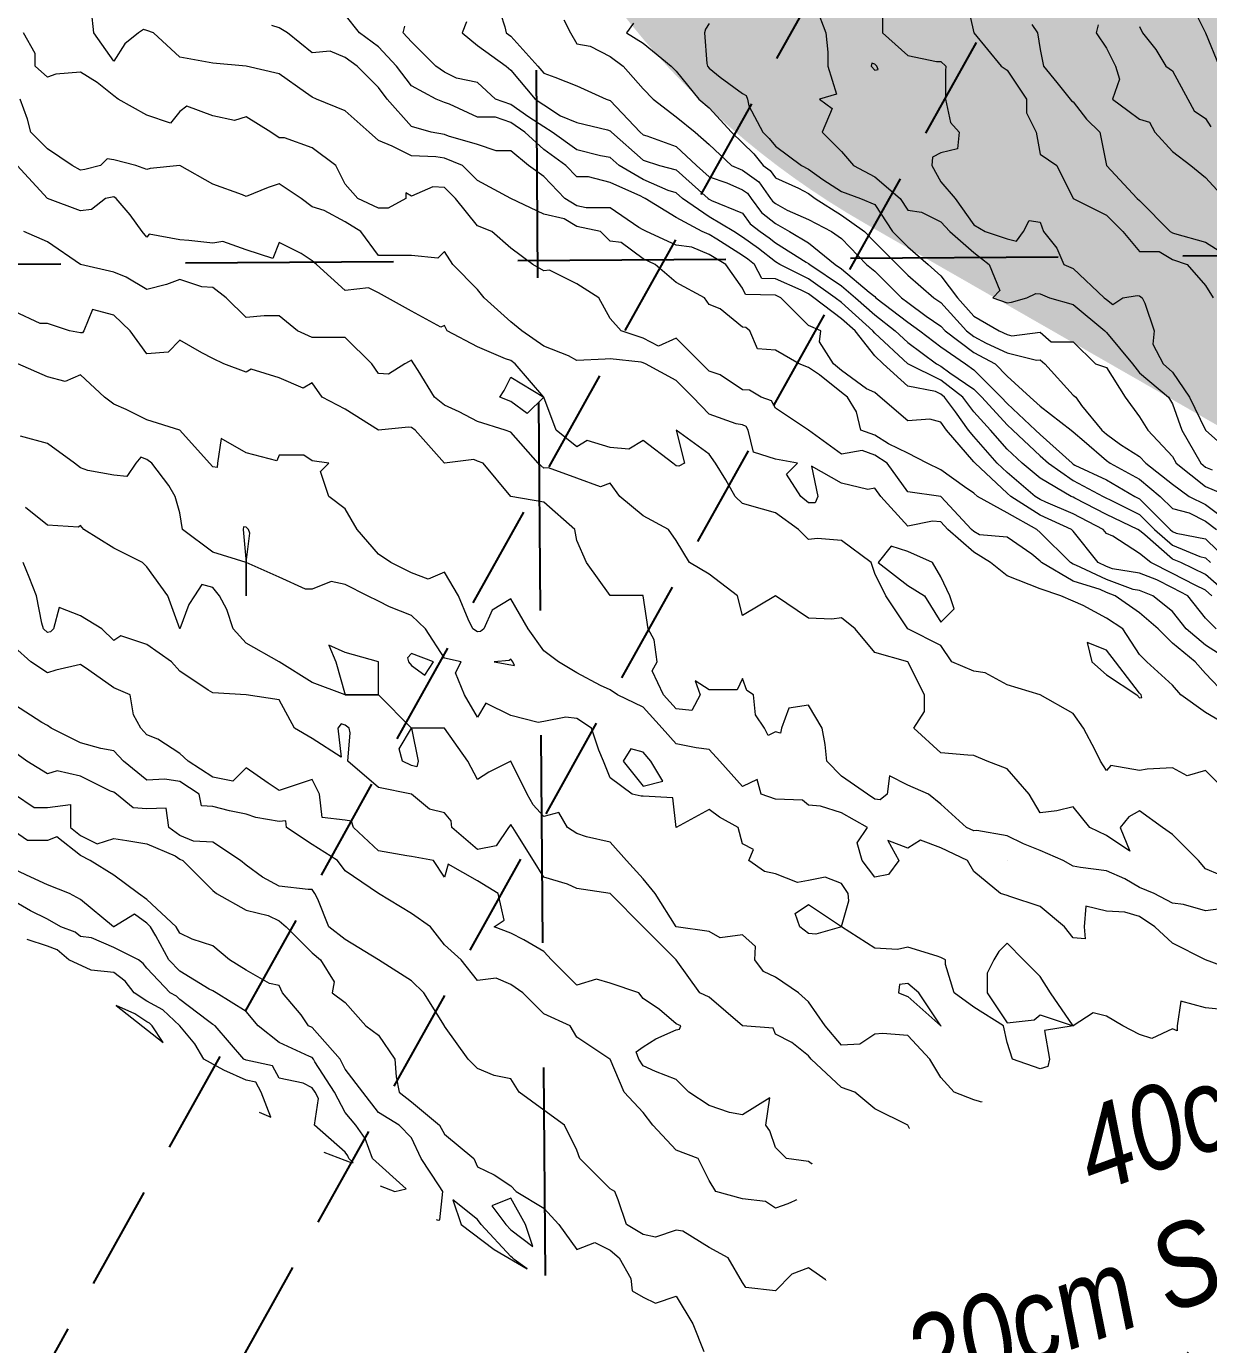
# Model space of a CAD drawing. Extents: x 532589 to 538856, y 6045658 to 6049082.
# Drawn here: x 533713.4 to 533855.7, y 6047017.6 to 6047176.2 of the extents above; entities that cross this region are included whole.
import ezdxf

# ---------------------------------------------------------------- set-up
doc = ezdxf.new("R2010")
doc.units = 0
doc.header["$LTSCALE"] = 5
doc.header["$PDSIZE"] = 0.5
doc.linetypes.add('foc-ACCESSROAD', pattern=[3.75, 2.5, -1.25])
doc.linetypes.add('foc-LSD', pattern=[8, 5, -3])
doc.layers.get('Defpoints').update_dxf_attribs({"color": 9})
for name, color, linetype in [('C-AR', 13, 'foc-ACCESSROAD'), ('L-SECTION-LSD', 7, 'foc-LSD'), ('P-BUFFER-H 30m', 51, 'Continuous'), ('T-BUSH-T', 110, 'Continuous')]:
    doc.layers.add(name, color=color, linetype=linetype)
doc.layers.add('C-AR-T', color=13, linetype='Continuous', lineweight=9)
doc.layers.add('C-TOPO-MAJR', color=7, linetype='Continuous', lineweight=15, true_color=0xd3aa5f)
doc.layers.add('C-TOPO-MINR', color=7, linetype='Continuous', lineweight=13, true_color=0xe9d5af)
doc.styles.add('80CG', font='ARIALN.TTF', dxfattribs={"height": 10})
doc.styles.add('80LS', font='ARIALNI.TTF', dxfattribs={"height": 10})
doc.dimstyles.new('Compass 5 000', dxfattribs={"dimscale": 5, "dimtxt": 9, "dimasz": 2, "dimexe": 0.2, "dimexo": 0.0625, "dimgap": 0.5, "dimtad": 0, "dimtih": 1, "dimtoh": 1, "dimzin": 0, "dimdsep": 46, "dimtxsty": '80CG', "dimcen": 0.1, "dimse1": 1, "dimse2": 1, "dimclrd": 256, "dimclrt": 256, "dimaunit": 1, "dimadec": 4, "dimazin": 0, "dimtfac": 0.06, "dimtofl": 0, "dimtmove": 0, "dimatfit": 1, "dimfxl": 0.2, "dimtolj": 1, "dimtzin": 0, "dimlwd": -1, "dimarcsym": 0})

# ---------------------------------------------------------------- blocks, each defined once
blk = doc.blocks.new('*D542')
at = {"layer": 'C-AR-T', "transparency": 16777216}
for p, q in [((533624.07, 6046871.01), (533615.34, 6046875.88)), ((533658.99, 6046851.52), (533667.72, 6046846.64)), ((533667.72, 6046846.64), (533677.72, 6046846.64))]:
    blk.add_line(p, q, dxfattribs=at)
for points in [[(533624.88, 6046872.46), (533623.26, 6046869.55), (533632.8, 6046866.13)], [(533659.8, 6046852.97), (533658.18, 6046850.06), (533650.26, 6046856.39)]]:
    blk.add_solid(points, dxfattribs=at)
at = {"layer": 'Defpoints', "color": 0, "transparency": 16777216}
for p in [(533719.28, 6047021.08), (533736.74, 6047011.33), (533632.8, 6046866.13)]:
    blk.add_point(p, dxfattribs=at)
at = {"layer": 'C-AR-T', "transparency": 16777216, "insert": (533712.32, 6046846.64), "char_height": 10, "attachment_point": 5, "style": '80CG'}
blk.add_mtext('\\A1;Murphy\\P20.00 A/R\\PLOC ______', dxfattribs=at)

msp = doc.modelspace()

# ---------------------------------------------------------------- hatches: boundary and pattern name
at = {"layer": 'P-BUFFER-H 30m'}
h = msp.add_hatch(color=256, dxfattribs=at)
h.dxf.hatch_style = 1
edge = h.paths.add_edge_path()
edge.add_line((533962.39, 6047413.291), (534135.818, 6047313.884))
edge.add_arc((534086.114, 6047227.17), 99.949, -29.1674, 60.17902, ccw=False)
edge.add_line((534173.389, 6047178.458), (534124.675, 6047091.178))
edge.add_arc((534037.4, 6047139.889), 99.949, 240.19293, 330.8326, ccw=False)
edge.add_line((533987.717, 6047053.163), (533814.265, 6047152.528))
edge.add_arc((533863.948, 6047239.254), 99.949, 150.83228, 240.19293, ccw=False)
edge.add_line((533776.673, 6047287.966), (533825.411, 6047375.289))
edge.add_arc((533912.686, 6047326.577), 99.949, 60.17902, 150.83228, ccw=False)

# ---------------------------------------------------------------- linework, layer by layer
at = {"layer": 'C-AR', "flags": 128}
msp.add_lwpolyline([(533596.316, 6046643.489), (533602.891, 6046812.545), (533943.477, 6047422.759), (533956.785, 6047416.868), (533961.415, 6047413.882), (533622.68, 6046806.984), (533616.328, 6046643.67)], dxfattribs=at)
at = {"layer": 'C-TOPO-MAJR', "color": 9, "true_color": 0xbfbfbf, "flags": 128}
for points, elevation in [([(533826.539, 6047179.396), (533827.424, 6047175.414), (533830.681, 6047171.432), (533831.406, 6047170.934), (533833.729, 6047167.451), (533833.729, 6047165.792), (533834.889, 6047163.469), (533835.387, 6047160.815), (533837.378, 6047159.487), (533839.369, 6047155.506), (533843.351, 6047153.515), (533845.341, 6047151.524), (533847.332, 6047149.134), (533849.722, 6047149.134), (533851.314, 6047148.179), (533853.083, 6047147.542), (533855.296, 6047145.055), (533856.215, 6047143.561)], 855), ([(533778.052, 6047177.006), (533778.886, 6047175.414), (533779.644, 6047174.087), (533781.236, 6047173.822), (533783.626, 6047172.57), (533785.218, 6047171.432), (533787.607, 6047168.675), (533788.832, 6047167.451), (533791.589, 6047165.343), (533793.864, 6047163.469), (533795.571, 6047161.976), (533798.225, 6047159.487), (533799.552, 6047158.902), (533801.543, 6047157.496), (533802.949, 6047155.506), (533803.197, 6047155.168), (533803.534, 6047154.903), (533804.955, 6047154.084), (533807.516, 6047152.958), (533810.273, 6047151.524), (533811.497, 6047150.686), (533814.484, 6047147.542), (533815.479, 6047146.777), (533818.695, 6047143.561), (533819.461, 6047142.975), (533821.673, 6047141.348), (533823.442, 6047140.148), (533823.956, 6047139.579), (533827.424, 6047136.957), (533829.958, 6047135.597), (533831.406, 6047134.149), (533834.193, 6047131.616), (533835.387, 6047130.53), (533839.134, 6047127.634), (533839.369, 6047127.435), (533840.696, 6047126.307), (533843.351, 6047123.971), (533843.793, 6047123.652), (533847.332, 6047121.722), (533849.839, 6047119.671), (533851.314, 6047118.196), (533853.305, 6047117.68), (533855.296, 6047116.684), (533856.623, 6047115.689)], 854), ([(533856.553, 6047103.744), (533855.296, 6047105.001), (533853.139, 6047107.726), (533851.314, 6047108.678), (533849.41, 6047109.63), (533847.332, 6047110.45), (533844.097, 6047110.961), (533843.351, 6047111.239), (533842.355, 6047111.707), (533839.369, 6047115.479), (533839.159, 6047115.689), (533835.387, 6047117.395), (533831.848, 6047119.671), (533831.406, 6047120.044), (533827.557, 6047123.652), (533827.424, 6047123.806), (533824.106, 6047127.634), (533823.442, 6047128.582), (533822.115, 6047128.961), (533819.461, 6047128.771), (533816.143, 6047131.616), (533815.479, 6047132.147), (533814.483, 6047132.612), (533811.497, 6047134.801), (533810.502, 6047135.597), (533808.844, 6047138.251), (533809.01, 6047139.579), (533807.516, 6047140.243), (533804.198, 6047143.561), (533803.534, 6047143.86), (533799.941, 6047143.949), (533799.552, 6047144.698), (533797.561, 6047147.542), (533795.571, 6047148.749), (533793.476, 6047149.637), (533791.589, 6047149.895), (533788.006, 6047151.524), (533787.607, 6047151.723), (533787.109, 6047152.022), (533783.626, 6047154.391), (533780.759, 6047154.391), (533779.644, 6047154.635), (533778.177, 6047155.506), (533775.662, 6047158.16), (533773.825, 6047159.487), (533771.681, 6047161.229), (533769.939, 6047161.229), (533767.699, 6047161.976), (533764.186, 6047163), (533763.717, 6047163.184), (533762.125, 6047163.469), (533759.736, 6047164.172), (533756.802, 6047167.451), (533755.754, 6047168.872), (533753.194, 6047171.432), (533751.772, 6047172.48), (533749.963, 6047173.242), (533747.791, 6047173.024), (533744.805, 6047175.414), (533743.809, 6047176.027), (533742.924, 6047176.299)], 853), ([(533857.004, 6047074.164), (533855.296, 6047074.876), (533854.442, 6047075.872), (533851.314, 6047079), (533850.119, 6047079.854), (533847.332, 6047081.845), (533846.065, 6047081.121), (533845.009, 6047079.854), (533846.194, 6047077.011), (533843.351, 6047078.859), (533841.36, 6047079.854), (533839.369, 6047082.341), (533837.378, 6047081.845), (533835.387, 6047081.623), (533834.06, 6047083.836), (533831.406, 6047086.898), (533829.017, 6047087.817), (533827.424, 6047088.482), (533826.7, 6047088.542), (533823.442, 6047088.813), (533820.185, 6047091.799), (533821.451, 6047093.79), (533821.451, 6047095.781), (533819.461, 6047099.762), (533815.479, 6047100.9), (533813.137, 6047103.744), (533811.497, 6047105.071), (533810.336, 6047104.905), (533807.516, 6047105.018), (533803.534, 6047107.726), (533799.552, 6047105.337), (533798.955, 6047107.726), (533795.571, 6047110.329), (533793.181, 6047111.707), (533791.589, 6047114.361), (533790.669, 6047115.689), (533787.607, 6047117.348), (533784.82, 6047119.671), (533783.626, 6047121.263), (533782.488, 6047120.808), (533779.644, 6047121.842), (533776.232, 6047123.083), (533775.662, 6047123.055), (533774.998, 6047123.652), (533771.681, 6047127.385), (533771.016, 6047127.634), (533767.699, 6047128.682), (533765.487, 6047129.846), (533763.717, 6047130.621), (533762.493, 6047131.616), (533760.533, 6047134.8), (533760.02, 6047135.597), (533759.736, 6047136.04), (533759.451, 6047135.882), (533758.938, 6047135.597), (533756.978, 6047134.373), (533755.754, 6047134.46), (533754.958, 6047135.597), (533751.772, 6047138.783), (533748.587, 6047138.783), (533747.791, 6047138.783), (533746.021, 6047139.579), (533743.809, 6047141.389), (533741.999, 6047141.389), (533739.827, 6047141.171), (533737.438, 6047143.561), (533735.846, 6047144.785), (533734.519, 6047144.887), (533731.864, 6047145.772), (533730.272, 6047145.153), (533727.882, 6047144.556), (533725.395, 6047146.048), (533723.901, 6047146.623), (533719.919, 6047147.542), (533715.937, 6047150.28), (533713.094, 6047151.524)], 852), ([(533858.519, 6047028.851), (533855.296, 6047028.092), (533851.314, 6047031.278), (533849.987, 6047032.074), (533847.332, 6047033.402), (533845.655, 6047033.751), (533843.351, 6047034.152), (533840.696, 6047034.728), (533839.369, 6047035.232), (533838.374, 6047036.056), (533835.387, 6047039.042), (533831.804, 6047039.639), (533831.406, 6047037.383), (533829.415, 6047040.037), (533827.424, 6047044.019), (533825.831, 6047041.63), (533826.428, 6047040.037), (533824.438, 6047039.042), (533823.442, 6047038.78), (533821.451, 6047040.037), (533819.461, 6047044.019), (533815.479, 6047046.01), (533813.09, 6047048.001), (533811.497, 6047048.57), (533807.822, 6047051.982), (533807.516, 6047052.381), (533805.525, 6047053.973), (533803.534, 6047054.969), (533803.268, 6047055.698), (533799.552, 6047055.964), (533795.571, 6047059.448), (533794.432, 6047059.946), (533791.589, 6047063.927), (533787.607, 6047067.909), (533783.626, 6047071.891), (533779.644, 6047072.504), (533778.505, 6047073.029), (533775.662, 6047073.882), (533774.418, 6047075.872), (533772.345, 6047079.19), (533771.93, 6047079.854), (533771.809, 6047079.983), (533771.681, 6047080.216), (533771.415, 6047079.854), (533769.929, 6047077.624), (533767.699, 6047077.2), (533764.602, 6047079.854), (533764.513, 6047080.65), (533763.717, 6047081.623), (533761.908, 6047082.026), (533759.736, 6047083.836), (533755.754, 6047084.633), (533752.079, 6047087.817), (533752.342, 6047091.23), (533752.241, 6047091.799), (533751.772, 6047092.161), (533751.274, 6047092.297), (533750.887, 6047091.799), (533751.274, 6047088.315), (533747.791, 6047090.532), (533745.647, 6047091.799), (533743.809, 6047095.211), (533739.827, 6047095.781), (533735.846, 6047096.03), (533735.276, 6047096.35), (533731.864, 6047098.625), (533730.869, 6047099.762), (533727.882, 6047101.87), (533724.766, 6047102.879), (533723.901, 6047102.322), (533722.479, 6047103.744), (533719.919, 6047105.302), (533717.359, 6047106.304), (533716.662, 6047103.744), (533716.317, 6047103.364), (533715.937, 6047103.301), (533715.469, 6047103.744), (533715.273, 6047104.408), (533714.61, 6047107.726), (533713.725, 6047109.938), (533713.017, 6047111.707)], 851), ([(533762.704, 6047032.682), (533762.938, 6047032.594), (533763.148, 6047032.643), (533763.508, 6047036.056), (533763.053, 6047036.72), (533760.907, 6047040.037), (533759.736, 6047042.525), (533758.241, 6047044.019), (533755.754, 6047045.55), (533753.88, 6047048.001), (533751.772, 6047050.758), (533751.136, 6047051.982), (533747.791, 6047055.783), (533747.348, 6047055.964), (533746.463, 6047057.291), (533744.229, 6047059.946), (533743.809, 6047060.831), (533742.67, 6047061.084), (533739.827, 6047062.683), (533737.837, 6047063.927), (533735.846, 6047065.586), (533733.358, 6047066.415), (533731.864, 6047067.112), (533731.404, 6047067.909), (533727.882, 6047071.18), (533726.887, 6047071.891), (533723.901, 6047074.103), (533721.09, 6047075.872), (533719.919, 6047076.475), (533717.076, 6047078.715), (533715.937, 6047078.261), (533713.548, 6047078.261), (533711.956, 6047079.356)], 850), ([(533771.681, 6047028.252), (533768.142, 6047032.074), (533767.699, 6047032.672), (533764.713, 6047035.06), (533765.708, 6047032.074), (533769.69, 6047029.088), (533773.674, 6047026.764), (533772.1, 6047027.883), (533771.89, 6047028.092), (533771.681, 6047028.252)], 850)]:
    msp.add_lwpolyline(points, dxfattribs=dict(at, elevation=elevation))
at = {"layer": 'C-TOPO-MINR', "color": 254, "true_color": 0xd9d9d9, "flags": 128}
for points, elevation in [([(533769.939, 6047179.396), (533770.956, 6047176.138), (533771.112, 6047175.414), (533771.681, 6047175.016), (533774.938, 6047171.432), (533775.662, 6047170.594), (533776.99, 6047170.105), (533779.644, 6047169.044), (533783.183, 6047167.451), (533783.626, 6047167.27), (533787.261, 6047163.469), (533787.607, 6047163.163), (533788.05, 6047163.026), (533791.589, 6047161.763), (533794.039, 6047159.487), (533795.571, 6047158.114), (533797.667, 6047157.391), (533799.552, 6047156.559), (533800.17, 6047156.123), (533800.606, 6047155.506), (533801.847, 6047153.818), (533803.534, 6047152.49), (533805.211, 6047151.524), (533807.516, 6047150.155), (533810.732, 6047147.542), (533811.497, 6047147.032), (533814.814, 6047144.226), (533815.479, 6047143.714), (533815.632, 6047143.561), (533819.461, 6047140.633), (533820.894, 6047139.579), (533823.442, 6047137.648), (533826.385, 6047135.597), (533827.424, 6047134.895), (533830.703, 6047131.616), (533831.406, 6047130.845), (533834.838, 6047127.634), (533835.387, 6047127.12), (533839.227, 6047123.652), (533839.369, 6047123.553), (533839.578, 6047123.443), (533843.351, 6047121.662), (533846.763, 6047119.671), (533847.332, 6047119.386), (533851.029, 6047115.689), (533851.314, 6047115.44), (533851.741, 6047115.262), (533855.296, 6047114.551), (533858.223, 6047111.707)], 853.8), ([(533853.304, 6047179.396), (533855.296, 6047175.415), (533855.296, 6047175.414), (533855.296, 6047175.414), (533856.918, 6047171.432)], 855.8), ([(533858.392, 6047099.762), (533855.296, 6047101.753), (533852.973, 6047103.744), (533851.314, 6047105.839), (533848.925, 6047107.726), (533847.332, 6047108.354), (533846.586, 6047108.472), (533843.351, 6047109.678), (533839.664, 6047111.412), (533839.369, 6047111.503), (533839.023, 6047111.707), (533835.387, 6047115.343), (533834.968, 6047115.689), (533831.406, 6047117.68), (533827.843, 6047119.671), (533827.424, 6047120.049), (533826.287, 6047120.807), (533823.442, 6047122.856), (533821.784, 6047123.652), (533819.461, 6047124.864), (533817.137, 6047125.976), (533815.479, 6047127.031), (533813.821, 6047127.634), (533813.267, 6047129.846), (533812.221, 6047131.616), (533811.497, 6047132.146), (533808.843, 6047134.27), (533807.516, 6047135.155), (533806.378, 6047135.597), (533803.534, 6047137.256), (533801.39, 6047137.435), (533800.436, 6047139.579), (533799.971, 6047139.998), (533799.552, 6047140.021), (533796.899, 6047142.232), (533795.571, 6047142.764), (533795.002, 6047143.561), (533791.589, 6047145.399), (533789.055, 6047147.542), (533787.607, 6047148.235), (533784.953, 6047150.196), (533783.626, 6047150.386), (533782.488, 6047151.524), (533779.644, 6047152.146), (533778.113, 6047153.055), (533775.662, 6047153.632), (533771.681, 6047155.506), (533771.681, 6047155.506), (533771.68, 6047155.507), (533767.699, 6047157.678), (533765.89, 6047159.487), (533763.717, 6047160.341), (533762.678, 6047160.526), (533759.736, 6047160.649), (533757.412, 6047161.811), (533755.754, 6047162.474), (533754.648, 6047163.469), (533751.772, 6047166.057), (533748.289, 6047167.451), (533747.791, 6047167.685), (533746.993, 6047168.248), (533743.809, 6047170.495), (533739.829, 6047171.432), (533739.827, 6047171.433), (533739.827, 6047171.433), (533735.846, 6047171.795), (533735.402, 6047171.876), (533731.864, 6047172.518), (533728.678, 6047175.414), (533727.882, 6047175.72), (533727.485, 6047175.812), (533726.888, 6047175.414), (533725.228, 6047174.087), (533723.901, 6047172.002), (533721.512, 6047175.414), (533721.246, 6047178.069)], 852.8), ([(533856.049, 6047107.726), (533855.296, 6047108.389), (533854.029, 6047108.993), (533851.314, 6047110.409), (533848.717, 6047111.707), (533847.332, 6047112.806), (533844.146, 6047114.894), (533843.351, 6047115.192), (533842.972, 6047115.689), (533839.369, 6047117.58), (533836.08, 6047118.978), (533835.387, 6047119.292), (533834.798, 6047119.671), (533831.406, 6047122.533), (533830.211, 6047123.652), (533827.424, 6047126.868), (533826.76, 6047127.634), (533825.213, 6047129.845), (533823.885, 6047131.616), (533823.442, 6047131.955), (533822.778, 6047132.28), (533819.461, 6047132.943), (533816.511, 6047135.597), (533815.479, 6047136.558), (533813.112, 6047139.579), (533811.497, 6047141.036), (533808.158, 6047143.561), (533807.516, 6047144.013), (533806.611, 6047144.465), (533803.534, 6047145.85), (533801.883, 6047145.891), (533801.027, 6047147.542), (533800.195, 6047148.185), (533799.552, 6047148.648), (533796.489, 6047150.606), (533795.571, 6047151.162), (533794.718, 6047151.524), (533791.589, 6047153.208), (533787.856, 6047155.506), (533787.607, 6047155.613), (533787.342, 6047155.771), (533783.626, 6047157.422), (533781.038, 6047158.093), (533779.644, 6047158.093), (533778.317, 6047159.487), (533775.662, 6047161.41), (533773.365, 6047163.469), (533771.681, 6047164.652), (533769.856, 6047165.294), (533767.699, 6047165.294), (533764.329, 6047166.839), (533763.717, 6047167.053), (533762.723, 6047167.451), (533759.736, 6047169.043), (533757.944, 6047171.432), (533755.754, 6047173.737), (533753.478, 6047175.414), (533751.772, 6047177.586)], 853.2), ([(533808.434, 6047178.477), (533809.601, 6047175.414), (533809.821, 6047173.109), (533809.821, 6047171.432), (533810.885, 6047168.063), (533808.841, 6047167.451), (533810.36, 6047166.313), (533809.175, 6047163.469), (533811.497, 6047161.147), (533812.92, 6047159.487), (533815.479, 6047158.109), (533818.555, 6047155.506), (533819.461, 6047154.083), (533821.121, 6047153.846), (533823.442, 6047152.685), (533824.514, 6047151.524), (533827.424, 6047149.002), (533829.249, 6047147.542), (533830.552, 6047144.414), (533829.699, 6047143.561), (533831.406, 6047142.932), (533831.949, 6047143.018), (533833.796, 6047143.561), (533834.857, 6047144.091), (533835.387, 6047144.029), (533836.524, 6047143.561), (533839.369, 6047142.731), (533843.152, 6047139.579), (533843.351, 6047139.38), (533846.503, 6047135.597), (533847.332, 6047134.549), (533850.816, 6047131.616), (533851.314, 6047130.819), (533852.451, 6047127.634), (533853.968, 6047124.98), (533854.706, 6047123.652), (533855.296, 6047123.184), (533856.092, 6047122.856)], 854.6), ([(533816.416, 6047178.459), (533816.416, 6047175.414), (533819.461, 6047172.69), (533822.912, 6047171.963), (533823.442, 6047171.963), (533824.054, 6047171.432), (533824.01, 6047170.864), (533824.01, 6047167.451), (533824.613, 6047164.64), (533825.654, 6047163.469), (533825.434, 6047161.478), (533823.442, 6047160.981), (533822.446, 6047160.483), (533822.356, 6047159.487), (533823.442, 6047157.495), (533825.147, 6047155.506), (533827.424, 6047152.321), (533828.753, 6047151.524), (533831.406, 6047150.639), (533832.544, 6047150.386), (533833.398, 6047151.524), (533834.062, 6047152.849), (533835.387, 6047152.661), (533835.806, 6047151.524), (533837.376, 6047149.535), (533838.231, 6047147.542), (533839.369, 6047147.074), (533843.102, 6047143.561), (533843.351, 6047143.362), (533844.147, 6047142.764), (533845.339, 6047143.561), (533847.047, 6047143.846), (533847.332, 6047143.795), (533847.665, 6047143.561), (533847.997, 6047142.896), (533849.102, 6047139.579), (533848.925, 6047137.986), (533850.176, 6047135.597), (533851.314, 6047134.602), (533853.362, 6047131.616), (533855.296, 6047127.634), (533855.296, 6047127.634), (533859.277, 6047124.071)], 854.8), ([(533857.729, 6047095.781), (533855.296, 6047098.358), (533854.039, 6047099.762), (533851.314, 6047102.013), (533849.583, 6047103.744), (533847.332, 6047105.661), (533844.399, 6047107.726), (533843.351, 6047108.116), (533842.613, 6047108.463), (533839.369, 6047109.461), (533835.56, 6047111.707), (533835.387, 6047111.88), (533834.394, 6047112.701), (533831.406, 6047114.77), (533828.087, 6047115.026), (533827.424, 6047115.44), (533827.14, 6047115.689), (533823.447, 6047119.666), (533823.443, 6047119.671), (533823.442, 6047119.671), (533823.442, 6047119.671), (533819.461, 6047120.201), (533816.996, 6047123.652), (533815.479, 6047124.617), (533813.962, 6047125.169), (533811.497, 6047124.759), (533807.516, 6047127.634), (533807.516, 6047127.636), (533807.512, 6047127.637), (533803.534, 6047130.289), (533803.074, 6047131.156), (533801.827, 6047131.616), (533800.391, 6047132.454), (533799.552, 6047132.501), (533796.898, 6047134.27), (533795.571, 6047134.712), (533794.686, 6047135.597), (533791.589, 6047138.694), (533789.445, 6047137.741), (533787.607, 6047138.694), (533784.953, 6047139.579), (533783.626, 6047141.071), (533782.298, 6047143.561), (533779.644, 6047145.22), (533776.326, 6047146.879), (533775.662, 6047146.818), (533774.335, 6047147.542), (533771.681, 6047149.533), (533769.405, 6047151.524), (533767.699, 6047152.227), (533765.044, 6047155.506), (533763.717, 6047156.833), (533762.324, 6047156.899), (533759.736, 6047155.789), (533759.074, 6047156.167), (533759.074, 6047155.506), (533756.925, 6047154.334), (533755.754, 6047154.334), (533753.265, 6047155.506), (533751.772, 6047157.211), (533750.634, 6047159.487), (533747.791, 6047161.583), (533744.472, 6047162.805), (533743.809, 6047162.805), (533742.814, 6047163.469), (533739.827, 6047165.307), (533738.422, 6047164.874), (533735.846, 6047165.46), (533732.717, 6047166.597), (533731.864, 6047165.958), (533730.758, 6047164.575), (533727.882, 6047165.534), (533724.431, 6047167.451), (533723.901, 6047167.83), (533721.91, 6047169.441), (533719.919, 6047170.708), (533716.933, 6047170.437), (533715.937, 6047170.105), (533714.444, 6047171.432), (533714.444, 6047172.925), (533713.062, 6047175.414)], 852.6), ([(533858.201, 6047107.726), (533855.296, 6047110.285), (533852.31, 6047111.707), (533851.314, 6047112.122), (533847.994, 6047115.027), (533847.332, 6047115.552), (533847.123, 6047115.689), (533843.351, 6047117.481), (533839.578, 6047119.462), (533839.369, 6047119.571), (533839.135, 6047119.671), (533835.387, 6047121.867), (533833.231, 6047123.652), (533831.406, 6047125.337), (533829.415, 6047127.634), (533827.424, 6047129.846), (533826.097, 6047131.616), (533823.442, 6047133.649), (533819.461, 6047135.597), (533819.461, 6047135.597), (533819.46, 6047135.597), (533815.479, 6047139.305), (533815.264, 6047139.579), (533811.497, 6047142.978), (533810.726, 6047143.561), (533807.516, 6047145.823), (533804.077, 6047147.542), (533803.534, 6047147.884), (533801.479, 6047149.469), (533799.552, 6047150.86), (533798.513, 6047151.524), (533795.571, 6047153.305), (533792.355, 6047155.506), (533791.589, 6047156.192), (533790.641, 6047156.454), (533787.607, 6047157.766), (533784.711, 6047159.487), (533783.626, 6047160.442), (533782.488, 6047160.625), (533779.644, 6047161.336), (533776.658, 6047163.469), (533775.662, 6047164.133), (533773.852, 6047165.279), (533771.681, 6047166.805), (533769.842, 6047167.451), (533767.699, 6047169.442), (533765.165, 6047169.984), (533763.717, 6047170.708), (533762.656, 6047171.432), (533759.736, 6047174.352), (533758.74, 6047175.414), (533758.939, 6047176.21)], 853.4), ([(533766.372, 6047176.741), (533765.825, 6047175.414), (533767.699, 6047173.897), (533771.15, 6047171.432), (533771.681, 6047170.935), (533774.614, 6047167.451), (533775.662, 6047166.787), (533777.653, 6047165.46), (533779.644, 6047164.64), (533783.32, 6047163.775), (533783.626, 6047163.649), (533783.798, 6047163.469), (533787.607, 6047160.1), (533789.598, 6047159.487), (533791.589, 6047158.938), (533795.418, 6047155.506), (533795.571, 6047155.401), (533795.836, 6047155.241), (533799.552, 6047153.753), (533800.497, 6047152.469), (533801.696, 6047151.524), (533802.764, 6047150.754), (533803.534, 6047150.159), (533807.21, 6047147.848), (533807.516, 6047147.666), (533807.668, 6047147.542), (533811.497, 6047144.99), (533813.186, 6047143.561), (533815.479, 6047141.516), (533817.95, 6047139.579), (533819.461, 6047138.166), (533822.923, 6047135.597), (533823.442, 6047135.343), (533824.529, 6047134.511), (533827.424, 6047132.552), (533828.361, 6047131.616), (533831.406, 6047128.276), (533832.092, 6047127.634), (533835.387, 6047124.551), (533836.382, 6047123.652), (533839.369, 6047121.562), (533842.972, 6047119.671), (533843.351, 6047119.472), (533843.73, 6047119.292), (533847.332, 6047117.49), (533849.134, 6047115.689), (533851.314, 6047113.781), (533854.584, 6047112.418), (533855.296, 6047112.276), (533855.881, 6047111.707)], 853.6), ([(533786.436, 6047176.585), (533785.616, 6047175.414), (533787.607, 6047174.169), (533790.977, 6047171.432), (533791.589, 6047170.82), (533794.326, 6047167.451), (533795.571, 6047166.403), (533798.225, 6047163.469), (533799.552, 6047162.202), (533800.941, 6047160.876), (533802.041, 6047159.487), (533802.916, 6047158.87), (533803.534, 6047157.994), (533806.29, 6047156.732), (533807.516, 6047156.096), (533808.312, 6047155.506), (533811.497, 6047153.515), (533814.267, 6047151.524), (533815.479, 6047150.257), (533818.194, 6047147.542), (533819.461, 6047146.275), (533822.604, 6047143.561), (533823.442, 6047142.992), (533826.525, 6047139.579), (533827.424, 6047138.899), (533828.891, 6047138.112), (533831.406, 6047136.924), (533834.945, 6047136.04), (533835.387, 6047136.095), (533835.956, 6047135.597), (533839.369, 6047131.825), (533839.675, 6047131.616), (533840.365, 6047130.62), (533842.808, 6047127.634), (533843.351, 6047127.156), (533845.056, 6047125.929), (533847.332, 6047124.449), (533848.091, 6047123.652), (533851.314, 6047121.146), (533853.305, 6047119.671), (533855.296, 6047118.675), (533859.277, 6047115.689)], 854.2), ([(533795.571, 6047176.55), (533795.129, 6047175.856), (533795.002, 6047175.414), (533795.265, 6047171.738), (533795.362, 6047171.432), (533795.571, 6047171.184), (533796.896, 6047170.107), (533799.552, 6047168.114), (533799.995, 6047167.893), (533800.165, 6047167.451), (533800.349, 6047166.654), (533802.017, 6047163.469), (533802.793, 6047162.728), (533803.534, 6047161.793), (533806.663, 6047159.487), (533807.516, 6047159.045), (533809.221, 6047157.781), (533811.497, 6047156.344), (533813.773, 6047155.506), (533815.479, 6047154.759), (533817.635, 6047151.524), (533819.461, 6047149.699), (533821.926, 6047147.542), (533823.442, 6047146.215), (533825.433, 6047143.561), (533827.424, 6047141.364), (533830.469, 6047139.579), (533831.406, 6047139.137), (533831.995, 6047138.989), (533835.387, 6047139.414), (533836.712, 6047138.254), (533839.369, 6047138.254), (533842.026, 6047135.597), (533843.351, 6047135.156), (533845.625, 6047131.616), (533847.332, 6047129.227), (533848.328, 6047127.634), (533851.314, 6047124.449), (533851.756, 6047123.652), (533855.296, 6047120.842), (533858.14, 6047119.671)], 854.4), ([(533834.391, 6047176.411), (533835.055, 6047175.414), (533835.387, 6047173.421), (533835.785, 6047171.432), (533837.376, 6047169.444), (533839.006, 6047167.451), (533839.159, 6047167.241), (533839.369, 6047167.144), (533840.961, 6047165.061), (533842.555, 6047163.469), (533843.35, 6047159.488), (533843.35, 6047159.487), (533843.351, 6047159.487), (533847.066, 6047155.506), (533847.332, 6047155.24), (533851.048, 6047151.524), (533851.314, 6047151.364), (533851.563, 6047151.275), (533855.296, 6047150.257), (533858.78, 6047148.04)], 855.2), ([(533842.355, 6047176.41), (533842.106, 6047175.414), (533843.351, 6047173.603), (533844.436, 6047171.432), (533844.943, 6047169.84), (533844.074, 6047167.451), (533845.954, 6047166.073), (533847.332, 6047165.061), (533848.527, 6047164.663), (533849.17, 6047163.469), (533851.314, 6047161.147), (533853.526, 6047159.487), (533855.296, 6047158.039), (533857.618, 6047155.506)], 855.4), ([(533847.332, 6047176.208), (533847.693, 6047175.414), (533849.322, 6047173.424), (533850.519, 6047171.432), (533851.314, 6047170.864), (533853.152, 6047167.451), (533853.902, 6047166.057), (533855.296, 6047165.128), (533855.938, 6047164.111)], 855.6), ([(533815.744, 6047171.432), (533815.479, 6047171.666), (533815.118, 6047171.793), (533815.038, 6047171.432), (533815.479, 6047170.936), (533815.876, 6047171.035), (533815.744, 6047171.432)], 854.6), ([(533858.481, 6047091.799), (533855.296, 6047093.673), (533852.31, 6047095.781), (533851.314, 6047096.976), (533848.217, 6047099.762), (533847.332, 6047100.647), (533845.342, 6047103.744), (533843.351, 6047105.011), (533840.563, 6047106.531), (533839.369, 6047107.062), (533837.877, 6047107.726), (533835.387, 6047108.555), (533834.06, 6047109.053), (533831.406, 6047110.115), (533829.415, 6047111.707), (533827.424, 6047112.952), (533824.295, 6047115.689), (533823.442, 6047116.608), (533822.447, 6047116.684), (533819.461, 6047116.087), (533816.203, 6047119.671), (533815.479, 6047120.666), (533814.64, 6047120.509), (533811.497, 6047121.264), (533807.877, 6047123.291), (533808.653, 6047119.671), (533808.312, 6047118.874), (533807.516, 6047118.912), (533806.579, 6047119.671), (533804.861, 6047122.325), (533806.191, 6047123.652), (533803.534, 6047124.15), (533800.879, 6047124.979), (533800.255, 6047127.634), (533800.012, 6047128.093), (533799.552, 6047128.263), (533798.806, 6047128.381), (533795.571, 6047129.545), (533793.579, 6047131.616), (533791.589, 6047133.606), (533787.891, 6047135.597), (533787.607, 6047135.745), (533787.386, 6047135.818), (533783.626, 6047136.195), (533783.057, 6047136.166), (533779.644, 6047135.995), (533778.649, 6047136.592), (533775.662, 6047137.741), (533773.008, 6047139.579), (533771.681, 6047140.665), (533768.495, 6047143.561), (533767.699, 6047144.556), (533764.712, 6047147.542), (533763.717, 6047149.135), (533762.921, 6047148.339), (533759.736, 6047148.629), (533758.649, 6047148.629), (533755.754, 6047148.629), (533753.63, 6047151.524), (533751.772, 6047152.685), (533749.239, 6047154.057), (533747.791, 6047154.51), (533746.463, 6047155.506), (533743.809, 6047157.275), (533742.482, 6047156.833), (533739.827, 6047155.74), (533739.385, 6047155.948), (533735.846, 6047157.212), (533731.866, 6047159.486), (533731.864, 6047159.486), (533728.28, 6047159.09), (533727.882, 6047158.991), (533726.557, 6047159.487), (533723.901, 6047160.151), (533723.104, 6047160.284), (533722.308, 6047159.487), (533720.417, 6047158.99), (533719.919, 6047158.89), (533718.924, 6047159.487), (533715.937, 6047161.478), (533713.947, 6047163.469), (533713.514, 6047165.027), (533712.659, 6047167.451)], 852.4), ([(533858.14, 6047083.836), (533855.296, 6047086.681), (533853.084, 6047086.047), (533851.314, 6047087.021), (533848.28, 6047086.869), (533847.332, 6047086.711), (533843.881, 6047087.287), (533843.351, 6047086.681), (533842.628, 6047087.817), (533842.025, 6047089.143), (533840.595, 6047091.799), (533839.369, 6047093.569), (533835.388, 6047095.779), (533835.387, 6047095.78), (533835.386, 6047095.781), (533831.406, 6047097.007), (533828.749, 6047098.437), (533827.424, 6047098.626), (533824.771, 6047099.762), (533823.442, 6047101.751), (533819.465, 6047103.739), (533819.461, 6047103.744), (533819.46, 6047103.744), (533819.458, 6047103.746), (533816.807, 6047107.726), (533815.479, 6047110.378), (533815.036, 6047111.707), (533811.497, 6047114.362), (533808.601, 6047114.604), (533807.516, 6047114.495), (533806.322, 6047115.689), (533803.534, 6047117.679), (533801.985, 6047118.122), (533799.552, 6047118.818), (533798.699, 6047119.671), (533797.563, 6047121.66), (533796.317, 6047123.652), (533795.571, 6047124.738), (533791.591, 6047127.632), (533792.586, 6047123.652), (533791.922, 6047123.32), (533791.589, 6047123.345), (533791.19, 6047123.652), (533787.607, 6047126.409), (533785.901, 6047125.359), (533783.626, 6047125.556), (533780.888, 6047126.39), (533779.644, 6047125.643), (533777.156, 6047127.634), (533775.662, 6047131.614), (533773.67, 6047129.626), (533771.681, 6047131.073), (533770.354, 6047131.616), (533770.885, 6047132.412), (533771.681, 6047134.004), (533775.66, 6047131.618), (533772.212, 6047135.597), (533771.681, 6047136.017), (533771.068, 6047136.21), (533767.699, 6047137.675), (533764.049, 6047139.579), (533763.717, 6047140.242), (533763.275, 6047140.021), (533759.736, 6047141.967), (533756.84, 6047143.561), (533755.754, 6047144.158), (533754.559, 6047144.755), (533751.772, 6047144.446), (533748.288, 6047147.542), (533747.791, 6047147.984), (533746.462, 6047148.871), (533743.809, 6047150.199), (533743.05, 6047148.301), (533739.827, 6047149.341), (533737.04, 6047150.329), (533735.846, 6047150.118), (533732.926, 6047150.462), (533731.864, 6047150.529), (533728.189, 6047151.217), (533727.882, 6047150.859), (533727.312, 6047151.524), (533725.889, 6047153.517), (533724.185, 6047155.506), (533723.901, 6047155.715), (533723.735, 6047155.672), (533722.905, 6047155.506), (533721.246, 6047154.179), (533719.919, 6047154.013), (533715.938, 6047155.505), (533715.937, 6047155.505), (533715.937, 6047155.506), (533715.932, 6047155.51), (533712.287, 6047159.487)], 852.2), ([(533857.12, 6047070.066), (533855.296, 6047069.805), (533852.641, 6047070.564), (533851.314, 6047070.72), (533849.102, 6047071.891), (533847.332, 6047072.615), (533845.562, 6047073.661), (533843.351, 6047074.628), (533840.223, 6047075.019), (533839.369, 6047075.208), (533838.174, 6047075.872), (533835.387, 6047077.084), (533833.396, 6047077.864), (533831.406, 6047078.822), (533827.786, 6047079.492), (533827.424, 6047079.456), (533826.539, 6047079.854), (533823.442, 6047082.641), (533821.949, 6047083.836), (533819.461, 6047084.942), (533817.249, 6047086.047), (533816.973, 6047083.836), (533816.143, 6047083.172), (533815.479, 6047083.267), (533814.625, 6047083.836), (533811.497, 6047086.025), (533809.705, 6047087.817), (533809.506, 6047089.809), (533809.144, 6047091.799), (533807.516, 6047094.555), (533805.127, 6047094.188), (533804.258, 6047091.799), (533804.147, 6047091.186), (533803.534, 6047091.33), (533802.649, 6047090.914), (533802.206, 6047091.799), (533801.145, 6047093.392), (533800.879, 6047095.781), (533800.095, 6047096.323), (533799.552, 6047097.77), (533798.924, 6047096.409), (533795.571, 6047096.409), (533793.866, 6047097.486), (533794.485, 6047095.781), (533793.463, 6047093.907), (533791.589, 6047094.104), (533790.072, 6047095.781), (533788.693, 6047098.677), (533789.312, 6047099.762), (533788.933, 6047102.419), (533788.219, 6047103.744), (533787.608, 6047107.725), (533787.608, 6047107.726), (533787.607, 6047107.726), (533787.606, 6047107.727), (533783.626, 6047107.727), (533780.781, 6047111.707), (533779.644, 6047114.361), (533779.379, 6047115.689), (533775.662, 6047118.968), (533771.682, 6047119.671), (533771.681, 6047119.672), (533768.364, 6047123.652), (533767.699, 6047123.902), (533767.256, 6047124.096), (533763.717, 6047123.653), (533760.179, 6047127.634), (533759.736, 6047127.967), (533759.373, 6047127.997), (533755.754, 6047127.634), (533755.753, 6047127.635), (533751.772, 6047130.149), (533748.985, 6047131.616), (533747.791, 6047133.321), (533746.705, 6047132.701), (533743.809, 6047133.921), (533740.44, 6047134.985), (533739.827, 6047134.602), (533737.175, 6047135.597), (533735.846, 6047136.262), (533734.517, 6047136.926), (533731.864, 6047138.441), (533730.442, 6047137.019), (533727.882, 6047136.822), (533725.891, 6047139.579), (533723.901, 6047141.465), (533721.341, 6047142.139), (533720.317, 6047139.579), (533720.168, 6047139.33), (533719.919, 6047139.345), (533718.591, 6047139.579), (533715.937, 6047140.463), (533715.053, 6047140.463), (533711.956, 6047141.921)], 851.8), ([(533859.277, 6047062.434), (533855.299, 6047063.927), (533855.296, 6047063.928), (533855.294, 6047063.929), (533851.314, 6047065.918), (533849.19, 6047067.909), (533847.332, 6047069.12), (533845.591, 6047069.651), (533843.351, 6047069.782), (533840.901, 6047070.359), (533840.697, 6047067.909), (533840.818, 6047066.46), (533839.369, 6047066.581), (533838.307, 6047067.909), (533835.387, 6047070.343), (533831.737, 6047071.559), (533831.406, 6047071.657), (533830.61, 6047071.891), (533827.424, 6047074.545), (533826.628, 6047075.872), (533823.442, 6047077.389), (533820.993, 6047078.322), (533819.461, 6047077.365), (533817.072, 6047078.261), (533818.375, 6047075.872), (533817.155, 6047074.196), (533815.479, 6047073.881), (533813.962, 6047075.872), (533813.355, 6047077.996), (533814.594, 6047079.854), (533811.497, 6047081.596), (533808.964, 6047082.387), (533807.516, 6047082.508), (533806.792, 6047083.112), (533803.534, 6047083.267), (533801.827, 6047083.836), (533801.322, 6047085.605), (533799.552, 6047084.773), (533796.828, 6047087.817), (533795.571, 6047089.223), (533793.978, 6047089.41), (533791.589, 6047089.913), (533789.883, 6047091.799), (533787.607, 6047094.314), (533784.51, 6047095.781), (533783.626, 6047096.393), (533782.489, 6047096.917), (533779.644, 6047098.435), (533777.432, 6047099.762), (533775.662, 6047101.09), (533773.789, 6047103.744), (533771.681, 6047107.328), (533769.441, 6047105.984), (533768.423, 6047103.744), (533768.045, 6047103.398), (533767.699, 6047103.365), (533767.13, 6047103.744), (533766.562, 6047104.881), (533765.377, 6047107.726), (533763.717, 6047110.57), (533761.727, 6047109.716), (533759.736, 6047110.463), (533757.246, 6047111.707), (533755.754, 6047112.703), (533753.195, 6047115.689), (533751.772, 6047118.178), (533749.781, 6047119.671), (533748.784, 6047122.659), (533749.78, 6047123.652), (533747.791, 6047123.958), (533746.797, 6047124.646), (533743.809, 6047124.646), (533743.525, 6047123.936), (533739.827, 6047124.91), (533736.841, 6047126.639), (533736.414, 6047123.652), (533736.343, 6047123.155), (533735.846, 6047123.21), (533735.448, 6047123.652), (533731.874, 6047127.624), (533731.869, 6047127.634), (533731.864, 6047127.635), (533731.863, 6047127.635), (533727.882, 6047128.878), (533725.394, 6047130.123), (533723.901, 6047130.762), (533722.814, 6047131.616), (533719.919, 6047134.27), (533718.046, 6047133.489), (533715.937, 6047134.039), (533712.353, 6047135.597)], 851.6), ([(533857.286, 6047057.955), (533855.296, 6047058.135), (533852.309, 6047058.951), (533851.882, 6047055.964), (533851.882, 6047055.396), (533851.314, 6047055.603), (533848.826, 6047054.471), (533847.332, 6047054.925), (533845.341, 6047055.964), (533843.351, 6047057.158), (533841.758, 6047057.556), (533839.371, 6047055.964), (533839.37, 6047055.963), (533839.369, 6047055.963), (533835.918, 6047055.433), (533836.494, 6047051.982), (533836.292, 6047051.077), (533835.387, 6047050.811), (533832.068, 6047051.982), (533831.406, 6047053.974), (533830.964, 6047055.964), (533827.424, 6047058.239), (533825.035, 6047059.946), (533824.01, 6047063.359), (533824.01, 6047063.927), (533823.442, 6047064.211), (533823, 6047064.369), (533819.461, 6047065.459), (533818.216, 6047065.172), (533815.479, 6047065.332), (533811.499, 6047067.907), (533811.497, 6047067.908), (533808.401, 6047067.024), (533807.516, 6047067.071), (533806.454, 6047067.909), (533805.922, 6047069.502), (533807.516, 6047070.564), (533811.492, 6047067.914), (533811.497, 6047067.912), (533812.351, 6047071.037), (533812.294, 6047071.891), (533811.497, 6047073.086), (533809.506, 6047073.882), (533807.516, 6047073.483), (533806.189, 6047073.218), (533803.534, 6047074.279), (533802.207, 6047074.545), (533800.348, 6047075.872), (533800.879, 6047077.199), (533799.552, 6047077.864), (533799.056, 6047079.854), (533796.782, 6047081.066), (533795.571, 6047081.997), (533791.59, 6047079.854), (533791.591, 6047079.852), (533791.589, 6047079.853), (533791.588, 6047079.854), (533791.17, 6047083.417), (533787.607, 6047083.615), (533787.374, 6047083.602), (533786.282, 6047083.836), (533783.626, 6047085.827), (533782.83, 6047087.817), (533782.3, 6047089.143), (533781.414, 6047091.799), (533779.644, 6047092.937), (533778.316, 6047093.127), (533775.662, 6047092.595), (533774.999, 6047092.462), (533771.681, 6047093.292), (533768.694, 6047094.786), (533767.699, 6047093.126), (533766.107, 6047095.781), (533765.044, 6047098.436), (533765.709, 6047099.762), (533763.717, 6047100.204), (533761.442, 6047103.744), (533759.736, 6047105.336), (533757.081, 6047106.398), (533755.754, 6047107.062), (533754.427, 6047107.726), (533751.772, 6047109.052), (533750.066, 6047109.432), (533747.791, 6047108.522), (533746.994, 6047108.522), (533743.809, 6047109.938), (533739.828, 6047111.706), (533739.828, 6047107.726), (533739.829, 6047107.724), (533739.827, 6047107.725), (533739.827, 6047107.726), (533739.825, 6047107.728), (533739.825, 6047111.707), (533735.846, 6047112.952), (533732.195, 6047115.689), (533731.864, 6047117.681), (533731.296, 6047119.671), (533730.539, 6047120.996), (533728.495, 6047123.652), (533727.882, 6047124.121), (533727.158, 6047124.376), (533726.555, 6047123.652), (533725.494, 6047122.059), (533723.901, 6047122.204), (533720.803, 6047122.768), (533719.919, 6047123.122), (533719.196, 6047123.652), (533715.937, 6047126.041), (533712.679, 6047126.911)], 851.4), ([(533857.95, 6047045.347), (533855.296, 6047046.806), (533852.872, 6047046.443), (533851.314, 6047044.019), (533851.315, 6047044.018), (533851.314, 6047044.017), (533851.313, 6047044.019), (533851.313, 6047044.02), (533848.558, 6047048.001), (533847.332, 6047050.277), (533845.739, 6047049.594), (533845.562, 6047048.001), (533844.882, 6047046.469), (533843.794, 6047044.019), (533847.332, 6047040.481), (533848.329, 6047040.037), (533848.661, 6047038.709), (533847.332, 6047039.24), (533847.133, 6047040.037), (533843.351, 6047043.82), (533840.441, 6047042.947), (533839.369, 6047042.47), (533836.272, 6047044.019), (533835.387, 6047044.815), (533834.502, 6047044.904), (533831.406, 6047046.533), (533828.751, 6047046.673), (533827.424, 6047047.082), (533825.035, 6047048.001), (533823.442, 6047049.771), (533822.115, 6047051.982), (533819.461, 6047054.827), (533816.397, 6047055.046), (533815.479, 6047054.969), (533813.687, 6047053.774), (533811.497, 6047053.659), (533809.506, 6047055.964), (533807.516, 6047058.884), (533806.291, 6047059.946), (533803.534, 6047061.832), (533802.112, 6047062.505), (533801.045, 6047063.927), (533801.145, 6047065.52), (533799.552, 6047066.915), (533796.898, 6047066.582), (533795.571, 6047067.34), (533791.589, 6047067.909), (533791.589, 6047067.909), (533791.589, 6047067.909), (533791.588, 6047067.91), (533789.056, 6047071.891), (533787.607, 6047073.661), (533785.616, 6047075.872), (533783.626, 6047078.084), (533780.781, 6047078.717), (533779.644, 6047079.131), (533778.507, 6047079.854), (533777.472, 6047081.663), (533775.662, 6047081.181), (533774.378, 6047082.551), (533773.672, 6047083.836), (533771.681, 6047087.817), (533769.026, 6047086.49), (533767.699, 6047085.606), (533766.528, 6047087.817), (533763.717, 6047091.799), (533759.736, 6047091.799), (533760.532, 6047087.817), (533760.399, 6047087.154), (533759.736, 6047087.298), (533758.65, 6047087.817), (533758.243, 6047089.31), (533759.735, 6047091.799), (533755.754, 6047095.78), (533751.773, 6047095.78), (533751.772, 6047095.78), (533751.772, 6047095.781), (533747.791, 6047097.274), (533743.81, 6047099.762), (533743.809, 6047099.762), (533743.808, 6047099.762), (533739.827, 6047102.002), (533738.278, 6047103.744), (533737.504, 6047106.067), (533736.642, 6047107.726), (533735.846, 6047108.721), (533734.519, 6047109.053), (533733.634, 6047107.726), (533732.926, 6047106.664), (533731.864, 6047103.744), (533731.865, 6047103.743), (533731.864, 6047103.744), (533731.863, 6047103.744), (533731.863, 6047103.745), (533730.416, 6047107.726), (533727.882, 6047111.209), (533727.384, 6047111.707), (533723.901, 6047113.449), (533720.317, 6047115.689), (533719.919, 6047116.186), (533719.654, 6047115.954), (533715.937, 6047116.187), (533713.285, 6047118.342)], 851.2), ([(533740.111, 6047115.689), (533739.827, 6047115.973), (533739.522, 6047115.995), (533739.496, 6047115.689), (533739.827, 6047111.717), (533740.269, 6047115.247), (533740.111, 6047115.689)], 851.4), ([(533824.505, 6047107.726), (533823.442, 6047110.002), (533822.447, 6047111.707), (533819.461, 6047113.035), (533817.469, 6047113.699), (533815.878, 6047111.707), (533819.461, 6047108.95), (533821.451, 6047107.726), (533823.442, 6047104.541), (533825.035, 6047106.133), (533824.505, 6047107.726)], 852.2), ([(533859.087, 6047024.301), (533855.296, 6047025.249), (533852.641, 6047026.765), (533851.314, 6047025.816), (533850.396, 6047025.029), (533847.332, 6047026.196), (533845.12, 6047028.092), (533843.351, 6047030.084), (533840.454, 6047032.074), (533839.369, 6047032.486), (533836.981, 6047034.462), (533835.387, 6047034.462), (533834.845, 6047032.617), (533831.406, 6047032.904), (533828.562, 6047034.918), (533827.424, 6047034.728), (533825.976, 6047033.522), (533823.442, 6047033.268), (533820.655, 6047036.056), (533819.461, 6047036.758), (533818.466, 6047037.051), (533815.479, 6047037.28), (533814.152, 6047037.383), (533811.497, 6047037.141), (533809.109, 6047038.444), (533807.516, 6047039.658), (533804.863, 6047040.037), (533803.534, 6047041.366), (533802.87, 6047043.355), (533802.396, 6047044.019), (533802.87, 6047047.337), (533799.552, 6047045.264), (533798.021, 6047045.55), (533795.571, 6047046.408), (533793.12, 6047048.001), (533791.589, 6047049.532), (533789.101, 6047050.489), (533787.607, 6047051.186), (533787.088, 6047051.982), (533786.754, 6047052.836), (533787.607, 6047053.476), (533789.139, 6047054.433), (533791.589, 6047055.521), (533791.988, 6047055.565), (533792.159, 6047055.964), (533791.589, 6047056.213), (533789.596, 6047057.957), (533787.607, 6047059.282), (533787.11, 6047059.946), (533783.626, 6047061.107), (533781.986, 6047061.585), (533779.644, 6047060.864), (533776.581, 6047063.927), (533775.662, 6047064.922), (533773.274, 6047066.315), (533771.681, 6047067.113), (533769.688, 6047067.909), (533770.884, 6047068.705), (533770.15, 6047071.891), (533767.699, 6047073.408), (533764.159, 6047075.43), (533763.717, 6047073.884), (533762.389, 6047075.872), (533759.736, 6047076.369), (533759.167, 6047076.441), (533755.754, 6047077.044), (533752.768, 6047079.854), (533752.531, 6047080.612), (533751.772, 6047080.739), (533748.985, 6047081.049), (533748.675, 6047083.836), (533747.791, 6047085.606), (533746.464, 6047085.163), (533743.809, 6047084.279), (533742.48, 6047085.165), (533739.827, 6047087.021), (533738.234, 6047085.429), (533735.846, 6047085.906), (533732.859, 6047087.817), (533731.864, 6047088.754), (533729.21, 6047090.471), (533727.882, 6047091.003), (533727.158, 6047091.799), (533726.289, 6047093.393), (533725.89, 6047095.781), (533723.901, 6047096.634), (533720.915, 6047098.767), (533719.919, 6047099.456), (533716.933, 6047098.766), (533715.937, 6047098.435), (533713.946, 6047099.762), (533711.956, 6047101.532)], 850.8), ([(533751.772, 6047100.901), (533749.781, 6047101.754), (533750.634, 6047099.762), (533751.772, 6047095.782), (533755.753, 6047095.782), (533755.753, 6047099.762), (533751.772, 6047100.901)], 851.2), ([(533847.553, 6047095.781), (533847.332, 6047095.99), (533844.465, 6047099.762), (533843.351, 6047101.156), (533841.028, 6047102.085), (533841.608, 6047099.762), (533843.351, 6047098.214), (533847.001, 6047095.781), (533847.332, 6047095.419), (533847.638, 6047095.474), (533847.553, 6047095.781)], 852.2), ([(533761.327, 6047098.171), (533762.391, 6047099.762), (533759.736, 6047100.757), (533759.268, 6047100.23), (533759.374, 6047099.762), (533759.736, 6047099.344), (533761.327, 6047098.171)], 851.4), ([(533771.915, 6047099.762), (533771.681, 6047100.094), (533771.508, 6047099.935), (533769.689, 6047099.762), (533771.681, 6047099.401), (533772.123, 6047099.32), (533771.915, 6047099.762)], 851.4), ([(533853.703, 6047016.147), (533851.314, 6047018.537), (533848.558, 6047018.904), (533847.332, 6047018.536), (533845.563, 6047020.129), (533843.351, 6047023.448), (533841.139, 6047022.341), (533839.369, 6047023.115), (533836.854, 6047022.644), (533835.387, 6047021.789), (533832.068, 6047023.448), (533832.068, 6047020.129), (533831.974, 6047019.561), (533831.406, 6047019.845), (533831.008, 6047020.129), (533830.964, 6047020.571), (533830.964, 6047024.111), (533831.14, 6047024.376), (533830.908, 6047028.092), (533827.424, 6047029.95), (533825.626, 6047029.89), (533824.327, 6047028.092), (533824.77, 6047026.765), (533824.239, 6047024.111), (533824.166, 6047023.387), (533823.442, 6047023.226), (533822.974, 6047024.111), (533819.461, 6047027.097), (533817.929, 6047028.092), (533815.479, 6047031.278), (533811.939, 6047031.632), (533811.497, 6047031.632), (533811.136, 6047032.074), (533807.516, 6047035.694), (533805.027, 6047034.563), (533803.534, 6047034.066), (533802.34, 6047034.861), (533799.552, 6047035.171), (533796.365, 6047036.056), (533795.571, 6047037.381), (533794.244, 6047040.037), (533791.589, 6047041.033), (533788.779, 6047044.019), (533787.607, 6047045.551), (533785.333, 6047048.001), (533783.627, 6047051.981), (533783.626, 6047051.982), (533783.626, 6047051.983), (533783.616, 6047051.992), (533779.644, 6047054.637), (533778.849, 6047055.964), (533775.662, 6047057.412), (533773.129, 6047059.946), (533771.681, 6047060.941), (533769.911, 6047061.715), (533767.699, 6047061.438), (533765.708, 6047063.927), (533763.717, 6047065.738), (533762.011, 6047067.909), (533759.736, 6047069.502), (533755.755, 6047071.891), (533755.754, 6047071.891), (533755.752, 6047071.893), (533751.772, 6047074.647), (533750.835, 6047075.872), (533747.791, 6047077.79), (533744.694, 6047079.854), (533744.605, 6047080.65), (533743.809, 6047080.547), (533741.007, 6047081.034), (533739.827, 6047081.447), (533737.837, 6047081.845), (533735.846, 6047082.369), (533734.453, 6047082.443), (533734.206, 6047083.836), (533731.864, 6047085.367), (533730.054, 6047085.646), (533727.882, 6047085.542), (533725.072, 6047087.817), (533723.901, 6047089.062), (533722.369, 6047089.349), (533719.919, 6047090.029), (533716.379, 6047091.799), (533715.937, 6047092.105), (533715.275, 6047092.461), (533711.956, 6047094.609)], 850.6), ([(533819.458, 6047016.15), (533816.541, 6047020.129), (533815.479, 6047021.191), (533811.5, 6047024.108), (533811.497, 6047024.108), (533811.496, 6047024.111), (533807.516, 6047026.867), (533805.525, 6047026.102), (533803.535, 6047024.111), (533803.535, 6047024.11), (533803.534, 6047024.107), (533803.533, 6047024.11), (533803.524, 6047024.111), (533799.95, 6047024.508), (533799.552, 6047025.105), (533797.846, 6047028.092), (533795.571, 6047029.318), (533792.383, 6047031.28), (533791.589, 6047031.412), (533789.1, 6047030.582), (533787.607, 6047030.88), (533785.617, 6047032.074), (533784.62, 6047035.061), (533784.194, 6047036.056), (533783.626, 6047036.387), (533779.975, 6047040.037), (533779.644, 6047041.032), (533778.152, 6047044.019), (533775.662, 6047045.829), (533772.676, 6047048.001), (533771.681, 6047049.593), (533769.689, 6047049.992), (533767.699, 6047050.846), (533766.562, 6047051.982), (533763.717, 6047055.962), (533763.716, 6047055.964), (533763.716, 6047055.965), (533761.229, 6047059.946), (533759.736, 6047061.379), (533755.755, 6047063.926), (533755.754, 6047063.926), (533755.753, 6047063.927), (533751.772, 6047066.377), (533749.782, 6047067.909), (533748.453, 6047071.228), (533748.122, 6047071.891), (533747.791, 6047072.388), (533747.293, 6047072.388), (533743.809, 6047072.776), (533741.818, 6047073.882), (533739.827, 6047075.304), (533739.164, 6047075.872), (533735.846, 6047078.085), (533733.503, 6047078.215), (533731.864, 6047078.859), (533730.537, 6047079.854), (533730.205, 6047082.177), (533727.882, 6047082.084), (533726.26, 6047082.213), (533724.232, 6047083.836), (533723.901, 6047084.084), (533723.539, 6047084.197), (533719.919, 6047086.007), (533717.109, 6047086.646), (533715.937, 6047086.286), (533713.449, 6047087.817), (533711.956, 6047088.904)], 850.4), ([(533788.526, 6047087.817), (533787.607, 6047088.904), (533786.114, 6047089.31), (533785.217, 6047087.817), (533787.607, 6047084.829), (533789.997, 6047085.427), (533788.526, 6047087.817)], 851.4), ([(533711.956, 6047083.835), (533714.345, 6047082.243), (533715.937, 6047082.243), (533718.693, 6047082.61), (533718.693, 6047079.854), (533719.919, 6047078.888), (533721.91, 6047077.863), (533723.901, 6047078.527), (533725.493, 6047078.261), (533727.882, 6047077.863), (533731.295, 6047076.441), (533731.864, 6047076.015), (533732.226, 6047075.872), (533735.846, 6047072.253), (533736.288, 6047071.891), (533739.827, 6047069.9), (533742.482, 6047069.237), (533743.809, 6047068.633), (533744.648, 6047067.909), (533747.791, 6047064.766), (533748.787, 6047063.927), (533750.447, 6047061.271), (533750.182, 6047059.946), (533751.772, 6047058.809), (533754.261, 6047055.964), (533755.754, 6047054.879), (533757.745, 6047051.982), (533757.877, 6047049.859), (533758.268, 6047048.001), (533759.736, 6047046.839), (533763.12, 6047044.019), (533763.717, 6047042.934), (533767.256, 6047040.037), (533767.699, 6047039.041), (533769.692, 6047038.044), (533771.681, 6047036.719), (533772.344, 6047036.056), (533775.662, 6047034.064), (533777.472, 6047032.074), (533779.644, 6047029.088), (533781.816, 6047029.902), (533783.626, 6047028.997), (533784.731, 6047028.092), (533786.114, 6047025.604), (533786.28, 6047024.111), (533787.607, 6047023.365), (533789.1, 6047022.618), (533791.589, 6047023.446), (533793.579, 6047020.129), (533794.906, 6047016.812)], 850.2), ([(533831.406, 6047075.872), (533831.406, 6047075.873), (533831.405, 6047075.873), (533831.401, 6047075.872), (533831.406, 6047075.863), (533831.407, 6047075.871), (533831.406, 6047075.872)], 851.6), ([(533755.956, 6047036.731), (533757.744, 6047036.056), (533759.098, 6047036.374), (533755.043, 6047040.037), (533754.182, 6047042.447), (533753.039, 6047044.019), (533751.772, 6047045.568), (533750.484, 6047048.001), (533748.123, 6047051.65), (533747.95, 6047051.982), (533747.791, 6047052.164), (533747.484, 6047052.289), (533743.809, 6047053.973), (533741.295, 6047055.964), (533739.827, 6047057.706), (533736.245, 6047059.946), (533735.846, 6047060.195), (533735.402, 6047060.389), (533731.864, 6047062.542), (533730.537, 6047063.927), (533728.968, 6047066.824), (533728.341, 6047067.909), (533727.882, 6047068.335), (533726.389, 6047069.402), (533723.901, 6047067.91), (533723.899, 6047067.911), (533719.919, 6047071.188), (533718.591, 6047071.891), (533715.937, 6047072.93), (533713.946, 6047073.882), (533711.956, 6047074.787)], 849.8), ([(533749.208, 6047040.78), (533752.551, 6047039.518), (533752.728, 6047039.56), (533752.199, 6047040.037), (533752.087, 6047040.352), (533751.772, 6047040.784), (533748.074, 6047044.019), (533748.537, 6047047.254), (533748.142, 6047048.001), (533747.791, 6047048.544), (533746.705, 6047049.086), (533743.809, 6047049.708), (533743.013, 6047051.186), (533739.827, 6047051.862), (533739.562, 6047051.982), (533737.835, 6047053.974), (533736.129, 6047055.964), (533735.846, 6047056.163), (533735.184, 6047056.626), (533731.864, 6047059.149), (533731.458, 6047059.539), (533730.693, 6047059.946), (533727.882, 6047062.932), (533727.452, 6047063.497), (533726.887, 6047063.927), (533723.901, 6047065.421), (533721.246, 6047066.582), (533719.919, 6047066.715), (533719.274, 6047067.264), (533717.531, 6047067.909), (533715.937, 6047068.794), (533713.873, 6047069.826), (533711.956, 6047070.954)], 849.6), ([(533741.42, 6047045.612), (533742.813, 6047045.015), (533741.665, 6047048.001), (533741.022, 6047049.195), (533739.827, 6047049.448), (533737.173, 6047050.655), (533734.76, 6047051.982), (533733.684, 6047053.802), (533731.864, 6047055.963), (533731.864, 6047055.964), (533729.833, 6047057.914), (533727.882, 6047058.951), (533726.366, 6047059.946), (533725.299, 6047061.344), (533723.901, 6047062.411), (533721.177, 6047062.67), (533718.514, 6047063.927), (533717.121, 6047065.111), (533715.937, 6047065.55), (533713.504, 6047066.361)], 849.4), ([(533836.613, 6047059.946), (533835.387, 6047061.937), (533833.397, 6047063.927), (533831.406, 6047065.918), (533830.41, 6047064.923), (533829.813, 6047063.927), (533829.017, 6047062.334), (533829.017, 6047059.946), (533831.406, 6047056.361), (533834.664, 6047056.687), (533835.387, 6047057.29), (533839.367, 6047055.966), (533836.613, 6047059.946)], 851.4), ([(533823.444, 6047055.964), (533823.442, 6047055.966), (533820.787, 6047059.946), (533819.461, 6047061.082), (533818.466, 6047060.941), (533818.324, 6047059.946), (533819.461, 6047059.504), (533823.442, 6047055.964), (533823.442, 6047055.963), (533823.444, 6047055.962), (533823.444, 6047055.964)], 851.4), ([(533728.546, 6047055.964), (533728.208, 6047056.289), (533727.882, 6047056.462), (533726.434, 6047057.412), (533724.205, 6047058.416), (533729.874, 6047053.972), (533728.546, 6047055.964)], 849.2), ([(533771.681, 6047031.437), (533774.335, 6047029.42), (533773.451, 6047032.074), (533771.681, 6047035.259), (533769.406, 6047034.348), (533771.091, 6047032.074), (533771.681, 6047031.437)], 850.2), ([(533840.9, 6047028.092), (533839.369, 6047030.581), (533836.88, 6047030.581), (533838.374, 6047028.092), (533839.369, 6047027.145), (533840.198, 6047027.263), (533840.9, 6047028.092)], 850.8)]:
    msp.add_lwpolyline(points, dxfattribs=dict(at, elevation=elevation))
at = {"layer": 'L-SECTION-LSD'}
for p, q in [((533777.934, 6046745.963), (533771.931, 6047550.124)), ((533372.563, 6047145.245), (534177.302, 6047150.843))]:
    msp.add_line(p, q, dxfattribs=at)

# ---------------------------------------------------------------- dimensions: what is measured, and where the dimension line sits
at = {"layer": 'C-AR-T'}
dim = msp.add_linear_dim(base=(533632.801, 6046866.133), p1=(533736.735, 6047011.333), p2=(533719.28, 6047021.075), angle=150.83228, text='Murphy\\P20.00 A/R\\PLOC ______', dimstyle='Compass 5 000', dxfattribs=at)
dim.commit()
dim.dimension.update_dxf_attribs({"geometry": '*D542', "text_midpoint": (533712.324, 6046846.644), "dimtype": 161})

# ---------------------------------------------------------------- next in the draw order: texts
at = {"layer": 'T-BUSH-T', "insert": (533868.708, 6047056.144), "char_height": 9.99488, "width": 122.03336, "attachment_point": 2, "rotation": 20, "style": '80LS', "bg_fill": 2}
msp.add_mtext('40cm Poplar\\P20cm Scattered Spruce', dxfattribs=at)

doc.saveas('drawing.dxf')
